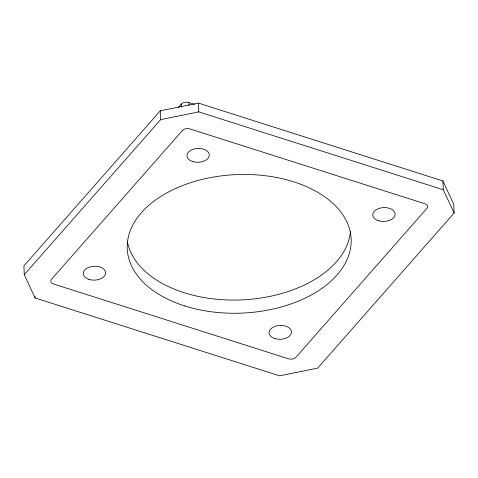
<?xml version="1.0" encoding="UTF-8"?>
<svg xmlns="http://www.w3.org/2000/svg" width="478" height="478" viewBox="0 0 478 478"><rect width="100%" height="100%" fill="white"/><g stroke="black" fill="none" stroke-linecap="round" stroke-linejoin="round"><path stroke-width="0.72" d="M160.297 110.812L23.9 265.876L24.282 274.677L35.097 297.967L279.612 375.828L317.703 368.108L454.1 213.039L453.718 204.243L442.903 180.953L198.388 103.093L160.297 110.812L160.68 119.608L24.282 274.677M178.3 107.46L181.252 104.102A5.509 3.406 -2.5 0 1 188.87 102.561L194.558 104.371M160.68 119.608L198.77 111.888L443.285 189.748L454.1 213.039M442.903 180.953L443.285 189.748M198.388 103.093L198.77 111.888M188.87 102.561L188.995 105.495M181.252 104.102L181.377 107.036M35.031 296.503L35.097 297.967M350.422 231.687A112.061 69.298 -2.5 0 1 242.035 299.873A112.061 69.298 -2.5 0 1 127.417 241.916M182.405 130.5L51.463 279.361A5.509 3.406 -2.5 0 0 53.626 284.016L288.365 358.763A5.509 3.406 -2.5 0 0 295.984 357.215L426.92 208.354A5.509 3.406 -2.5 0 0 424.757 203.7L190.023 128.952A5.509 3.406 -2.5 0 0 182.405 130.5M184.633 305.884A112.061 69.298 -2.5 0 0 351.175 239.819A112.061 69.298 -2.5 0 0 181.765 185.876A112.061 69.298 -2.5 0 0 184.633 305.884M274.82 338.573A11.203 6.931 -2.5 0 0 291.478 331.965A11.203 6.931 -2.5 0 0 274.533 326.57A11.203 6.931 -2.5 0 0 274.82 338.573M88.992 279.397A11.203 6.931 -2.5 0 0 105.644 272.789A11.203 6.931 -2.5 0 0 88.705 267.399A11.203 6.931 -2.5 0 0 88.992 279.397M192.652 161.552A11.203 6.931 -2.5 0 0 209.304 154.944A11.203 6.931 -2.5 0 0 192.365 149.548A11.203 6.931 -2.5 0 0 192.652 161.552M378.48 220.722A11.203 6.931 -2.5 0 0 395.139 214.114A11.203 6.931 -2.5 0 0 378.194 208.719A11.203 6.931 -2.5 0 0 378.48 220.722"/></g></svg>
